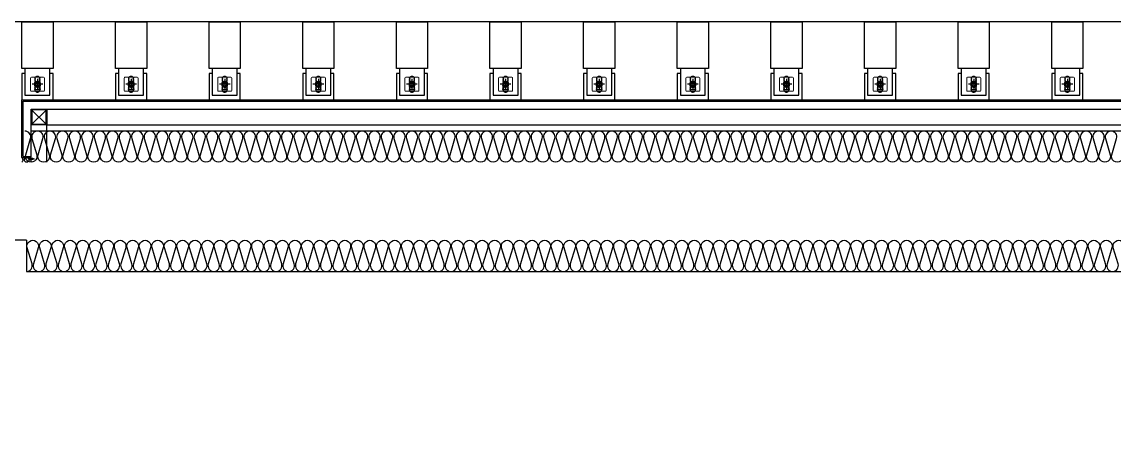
# Model space of a CAD drawing. Header units: millimetres. Extents: x 49154 to 181784, y 28275 to 149577.
# Drawn here: x 128554 to 132054, y 148105 to 149455 of the extents above; entities that cross this region are included whole.
import ezdxf

# ---------------------------------------------------------------- set-up
doc = ezdxf.new("R2010")
doc.units = ezdxf.units.MM
doc.header["$LTSCALE"] = 300
for name, pattern in [('CENTER2', [1.125, 0.75, -0.125, 0.125, -0.125]), ('CENTERX2', [4, 2.5, -0.5, 0.5, -0.5]), ('HID', [2.8, 1.8, -1])]:
    doc.linetypes.add(name, pattern=pattern)
doc.layers.add('4', color=4, linetype='Continuous', lineweight=13)
for name, color, linetype in [('6FIN', 6, 'Continuous'), ('A-ELE-8', 8, 'Continuous'), ('A-FIN', 6, 'Continuous'), ('A-FIN(EX)', 6, 'Continuous'), ('A-HAT-MATL', 8, 'Continuous'), ('A-하지철물', 55, 'Continuous'), ('ISL', 251, 'Continuous'), ('loco_SCR', 1, 'Continuous'), ('SCREW', 6, 'Continuous'), ('SHEET', 6, 'Continuous'), ('보(girder)', 7, 'HID'), ('복합판넬', 6, 'Continuous'), ('코킹', 191, 'Continuous')]:
    doc.layers.add(name, color=color, linetype=linetype)

# ---------------------------------------------------------------- blocks, each defined once
blk = doc.blocks.new('N-washer')
at = {"layer": '4', "color": 253}
for p, q in [((-22.5, 19.5), (-22.5, -19.5)), ((19.5, 22.5), (-19.5, 22.5)), ((22.5, -19.5), (22.5, 19.5)), ((-19.5, -22.5), (19.5, -22.5))]:
    blk.add_line(p, q, dxfattribs=at)
at = {"layer": '4', "color": 253, "linetype": 'HID', "lineweight": 25, "ltscale": 0.5}
for p, q in [((-6.9, 17.6), (-8.3, 16.7)), ((-8.3, 16.7), (-8.3, 15.8)), ((-8.3, 15.8), (-6.9, 15)), ((-6.9, 13.6), (-8.3, 12.7)), ((-8.3, 12.7), (-8.3, 11.8)), ((-8.3, 11.8), (-6.9, 11)), ((-6.9, 9.6), (-8.3, 8.7)), ((-8.3, 8.7), (-8.3, 7.8)), ((-8.3, 7.8), (-6.9, 7)), ((-6.9, 5.6), (-8.3, 4.7)), ((-8.3, 4.7), (-8.3, 3.8)), ((-8.3, 3.8), (-7, 3)), ((-7, 3), (-6, 3)), ((-6.9, 15), (-6.9, 13.6)), ((-6.9, 11), (-6.9, 9.6)), ((-6.9, 7), (-6.9, 5.6)), ((-6.5, 0.5), (-6.5, -0.5)), ((6, 3), (7, 3)), ((6.5, -0.5), (6.5, 0.5)), ((8.3, 16.7), (6.9, 17.6)), ((6.9, 15), (8.3, 15.8)), ((6.9, 13.6), (6.9, 15)), ((8.3, 12.7), (6.9, 13.6)), ((6.9, 11), (8.3, 11.8)), ((6.9, 9.6), (6.9, 11)), ((8.3, 8.7), (6.9, 9.6)), ((6.9, 7), (8.3, 7.8)), ((6.9, 5.6), (6.9, 7)), ((8.3, 4.7), (6.9, 5.6)), ((7, 3), (8.3, 3.8)), ((8.3, 15.8), (8.3, 16.7)), ((8.3, 11.8), (8.3, 12.7)), ((8.3, 7.8), (8.3, 8.7)), ((8.3, 3.8), (8.3, 4.7))]:
    blk.add_line(p, q, dxfattribs=at)
at = {"layer": '4', "color": 253, "linetype": 'HID', "lineweight": 25}
blk.add_line((6.9, 17.6), (-6.9, 17.6), dxfattribs=at)
at = {"layer": '4', "color": 253}
for centre, start, end in [((-19.5, 19.5), 90, 180), ((19.5, 19.5), 0, 90), ((-19.5, -19.5), 180, 270), ((19.5, -19.5), 270, 0)]:
    blk.add_arc(centre, 3, start, end, dxfattribs=at)
at = {"layer": '4', "color": 253, "linetype": 'HID', "lineweight": 25, "ltscale": 0.5}
for centre, start, end in [((0, 0.5), 157.3801, 180), ((0, 0.5), 22.6199, 157.3801), ((0, 0.5), 0, 22.6199), ((0, -0.5), 180, 0)]:
    blk.add_arc(centre, 6.5, start, end, dxfattribs=at)
blk.add_point((0, 0), dxfattribs=at)
blk = doc.blocks.new('A$C908c0e9f')
at = {"layer": 'A-ELE-8', "color": 251, "linetype": 'CENTER2'}
for p, q in [((67.2, 80), (32.8, 80)), ((50, 97.2), (50, 62.8))]:
    blk.add_line(p, q, dxfattribs=at)
at = {"layer": 'A-ELE-8', "color": 251, "elevation": 0}
for points in [[(10, 115), (0, 115), (0, 30)], [(100, 30), (100, 115), (90, 115)]]:
    blk.add_lwpolyline(points, dxfattribs=at)
for points in [[(10, 130), (10, 45), (90, 45), (90, 130)], [(50, 90.4), (41, 85.2), (41, 74.8), (50, 69.6), (59, 74.8), (59, 85.2)]]:
    blk.add_lwpolyline(points, close=True, dxfattribs=at)
at = {"layer": 'A-ELE-8', "color": 251, "linetype": 'HID', "lineweight": 25, "ltscale": 0.5, "elevation": 0}
blk.add_lwpolyline([(57, 58.6), (58.4, 59.4), (58.4, 60.5), (57, 61.4), (57, 62.6), (58.4, 63.4), (58.4, 64.5), (57, 65.4), (57, 66.6), (58.4, 67.4), (58.4, 68.5), (57, 69.4), (57, 70.6), (58.4, 71.4), (58.4, 72.5), (57, 73.4), (57, 74.6), (58.4, 75.4), (58.4, 76.5), (57, 77.4), (57, 78.6), (58.4, 79.4), (58.4, 80.5), (57, 81.4), (57, 82.6), (58.4, 83.4), (58.4, 84.5), (57, 85.4), (57, 86.6), (58.4, 87.4), (58.4, 88.5), (57, 89.4), (57, 90.6), (58.4, 91.4), (58.4, 92.5), (57, 93.4), (57, 94.6), (58.4, 95.4), (58.4, 96.5), (57, 97.4), (57, 98.6), (58.4, 99.4), (58.4, 100.5), (57, 101.4, 0.50708), (42.9, 101.4), (41.5, 100.5), (41.5, 99.4), (42.9, 98.6), (42.9, 97.4), (41.5, 96.5), (41.5, 95.4), (42.9, 94.6), (42.9, 93.4), (41.5, 92.5), (41.5, 91.4), (42.9, 90.6), (42.9, 89.4), (41.5, 88.5), (41.5, 87.4), (42.9, 86.6), (42.9, 85.4), (41.5, 84.5), (41.5, 83.4), (42.9, 82.6), (42.9, 81.4), (41.5, 80.5), (41.5, 79.4), (42.9, 78.6), (42.9, 77.4), (41.5, 76.5), (41.5, 75.4), (42.9, 74.6), (42.9, 73.4), (41.5, 72.5), (41.5, 71.4), (42.9, 70.6), (42.9, 69.4), (41.5, 68.5), (41.5, 67.4), (42.9, 66.6), (42.9, 65.4), (41.5, 64.5), (41.5, 63.4), (42.9, 62.6), (42.9, 61.4), (41.5, 60.5), (41.5, 59.4), (42.9, 58.6, 0.50708)], format="xyb", close=True, dxfattribs=at)
at = {"layer": 'A-ELE-8', "color": 251}
blk.add_circle((50, 80), 9, dxfattribs=at)
at = {"layer": 'A-ELE-8', "color": 251, "linetype": 'HID'}
blk.add_circle((50, 80), 6, dxfattribs=at)
at = {"layer": 'A-FIN(EX)', "elevation": 0}
blk.add_lwpolyline([(0, 280), (100, 280), (100, 130), (0, 130)], close=True, dxfattribs=at)
at = {"layer": 'A-ELE-8', "color": 251, "xscale": -1, "rotation": 180}
blk.add_blockref('N-washer', (50, 80), dxfattribs=at)
blk = doc.blocks.new('*U124')
at = {"layer": '6FIN'}
blk.add_lwpolyline([(25.3, 50), (-24.7, 50), (-24.7, 0), (25.3, 0)], close=True, dxfattribs=at)
at = {"layer": 'SHEET', "color": 8}
for p, q in [((-22.2, 2.5), (22.8, 47.5)), ((22.8, 2.5), (-22.2, 47.5))]:
    blk.add_line(p, q, dxfattribs=at)
blk.add_lwpolyline([(22.3, 2.3), (-21.7, 2.3, -0.414214), (-22.4, 3), (-22.4, 47, -0.414214), (-21.7, 47.7), (22.3, 47.7, -0.414214), (23, 47), (23, 3, -0.414214)], format="xyb", close=True, dxfattribs=at)
blk = doc.blocks.new('screw-2')
at = {"layer": 'loco_SCR', "linetype": 'CENTERX2'}
blk.add_line((-8.6, 0), (20.1, 0), dxfattribs=at)
at = {"layer": 'loco_SCR'}
for p, q in [((-2.4, 1.6), (-1.7, 3)), ((-0.7, 0.3), (-2.2, 0.8)), ((0, 4), (0, -4)), ((0, 2), (12.5, 2)), ((4.2, 2.5), (2.4, -2.5)), ((5.9, 2.5), (4.1, -2.5)), ((7.6, 2.5), (5.8, -2.5)), ((9.3, 2.5), (7.5, -2.5)), ((11, 2.5), (10.3, 0.5)), ((16, 0), (11.1, 0.8)), ((16, 0), (12.4, -2)), ((16, 0), (12.5, 2)), ((-2.4, -1.6), (-1.7, -3)), ((-0.7, -0.3), (-2.2, -0.8)), ((0, -2), (12.4, -2)), ((9.8, -1), (9.2, -2.5))]:
    blk.add_line(p, q, dxfattribs=at)
for centre, radius, start, end in [((0, 0), 4, 90, 270), ((-2, 1.3), 0.5, 135, 249.9068), ((-2.1, 3.1), 0.393, 352.9095, 75.2899), ((-0.7, 0), 0.262, 273.8076, 86.5479), ((11.1, -0.6), 1.4, 70.8182, 270.5294), ((-2, -1.3), 0.5, 109.9826, 225), ((-2.1, -3), 0.393, 261.9149, 3.4868)]:
    blk.add_arc(centre, radius, start, end, dxfattribs=at)
blk = doc.blocks.new('A$Caf999d5d')
at = {"layer": 'A-FIN'}
for p, q in [((-1, 15), (25, 14.9)), ((3, 19), (29, 18.9)), ((25, 7.4), (25, 14.9)), ((28, 7.4), (25, 7.4)), ((29, 7.4), (25, 7.4)), ((29, 7.4), (29, 18.9))]:
    blk.add_line(p, q, dxfattribs=at)
at = {"layer": '코킹', "color": 1}
blk.add_circle((14.5, 7.5), 7.5, dxfattribs=at)
at = {"layer": '코킹', "color": 1, "extrusion": (0, 0, -1)}
blk.add_ellipse((-1, 7.5), major_axis=(0, 7.5), ratio=0.368706, start_param=0, end_param=3.141604, dxfattribs=at)
at = {"layer": 'SCREW', "xscale": 0.700000000000001, "yscale": 0.700000000000001, "zscale": 0.700000000000001, "rotation": 359.9997454971837}
blk.add_blockref('screw-2', (25, 11.2), dxfattribs=at)
blk = doc.blocks.new('*U126')
at = {"layer": 'A-하지철물'}
for points in [[(-2338.2, -220), (-2338.2, -50), (4601.8, -50), (4601.8, -220)], [(-2288.2, -220), (-2288.2, -100), (4551.8, -100), (4551.8, -220)]]:
    blk.add_lwpolyline(points, dxfattribs=at)
at = {"layer": '복합판넬'}
for points in [[(-2368.2, -205), (-2368.2, -20), (4631.8, -20), (4631.8, -205)], [(-2364.2, -201), (-2364.2, -24), (4627.8, -24), (4627.8, -201)]]:
    blk.add_lwpolyline(points, dxfattribs=at)
at = {"layer": 'A-FIN'}
blk.add_blockref('A$Caf999d5d', (-2367.2, -220), dxfattribs=at)
at = {"layer": '보(girder)', "xscale": -1, "rotation": 180}
blk.add_blockref('*U124', (-2313.5, -50), dxfattribs=at)

msp = doc.modelspace()

# ---------------------------------------------------------------- linework, layer by layer
at = {"layer": 'A-HAT-MATL'}
msp.add_line((165553.6, 149455), (104053.6, 149455), dxfattribs=at)
at = {"layer": 'ISL'}
for q in [(124738.6, 148755), (128568.6, 148655)]:
    msp.add_line((128568.6, 148755), q, dxfattribs=at)
at = {"layer": 'ISL', "elevation": 0}
for points in [[(132081.2, 149029.3, -1.372593), (132045.9, 149029.3), (132061.2, 149080.8, 0.509267), (132043.6, 149105, 0.509267), (132025.9, 149080.8), (132041.2, 149029.3, -1.372593), (132005.9, 149029.3), (132021.2, 149080.8, 0.509267), (132003.6, 149105, 0.509267), (131985.9, 149080.8), (132001.2, 149029.3, -1.372593), (131965.9, 149029.3), (131981.2, 149080.8, 0.509267), (131963.6, 149105, 0.509267), (131945.9, 149080.8), (131961.2, 149029.3, -1.372593), (131925.9, 149029.3), (131941.2, 149080.8, 0.509267), (131923.6, 149105, 0.509267), (131905.9, 149080.8), (131921.2, 149029.3, -1.372593), (131885.9, 149029.3), (131901.2, 149080.8, 0.509267), (131883.6, 149105, 0.509267), (131865.9, 149080.8), (131881.2, 149029.3, -1.372593), (131845.9, 149029.3), (131861.2, 149080.8, 0.509267), (131843.6, 149105, 0.509267), (131825.9, 149080.8), (131841.2, 149029.3, -1.372593), (131805.9, 149029.3), (131821.2, 149080.8, 0.509267), (131803.6, 149105, 0.509267), (131785.9, 149080.8), (131801.2, 149029.3, -1.372593), (131765.9, 149029.3), (131781.2, 149080.8, 0.509267), (131763.6, 149105, 0.509267), (131745.9, 149080.8), (131761.2, 149029.3, -1.372593), (131725.9, 149029.3), (131741.2, 149080.8, 0.509267), (131723.6, 149105, 0.509267), (131705.9, 149080.8), (131721.2, 149029.3, -1.372593), (131685.9, 149029.3), (131701.2, 149080.8, 0.509267), (131683.6, 149105, 0.509267), (131665.9, 149080.8), (131681.2, 149029.3, -1.372593), (131645.9, 149029.3), (131661.2, 149080.8, 0.509267), (131643.6, 149105, 0.509267), (131625.9, 149080.8), (131641.2, 149029.3, -1.372593), (131605.9, 149029.3), (131621.2, 149080.8, 0.509267), (131603.6, 149105, 0.509267), (131585.9, 149080.8), (131601.2, 149029.3, -1.372593), (131565.9, 149029.3), (131581.2, 149080.8, 0.509267), (131563.6, 149105, 0.509267), (131545.9, 149080.8), (131561.2, 149029.3, -1.372593), (131525.9, 149029.3), (131541.2, 149080.8, 0.509267), (131523.6, 149105, 0.509267), (131505.9, 149080.8), (131521.2, 149029.3, -1.372593), (131485.9, 149029.3), (131501.2, 149080.8, 0.509267), (131483.6, 149105, 0.509267), (131465.9, 149080.8), (131481.2, 149029.3, -1.372593), (131445.9, 149029.3), (131461.2, 149080.8, 0.509267), (131443.6, 149105, 0.509267), (131425.9, 149080.8), (131441.2, 149029.3, -1.372593), (131405.9, 149029.3), (131421.2, 149080.8, 0.509267), (131403.6, 149105, 0.509267), (131385.9, 149080.8), (131401.2, 149029.3, -1.372593), (131365.9, 149029.3), (131381.2, 149080.8, 0.509267), (131363.6, 149105, 0.509267), (131345.9, 149080.8), (131361.2, 149029.3, -1.372593), (131325.9, 149029.3), (131341.2, 149080.8, 0.509267), (131323.6, 149105, 0.509267), (131305.9, 149080.8), (131321.2, 149029.3, -1.372593), (131285.9, 149029.3), (131301.2, 149080.8, 0.509267), (131283.6, 149105, 0.509267), (131265.9, 149080.8), (131281.2, 149029.3, -1.372593), (131245.9, 149029.3), (131261.2, 149080.8, 0.509267), (131243.6, 149105, 0.509267), (131225.9, 149080.8), (131241.2, 149029.3, -1.372593), (131205.9, 149029.3), (131221.2, 149080.8, 0.509267), (131203.6, 149105, 0.509267), (131185.9, 149080.8), (131201.2, 149029.3, -1.372593), (131165.9, 149029.3), (131181.2, 149080.8, 0.509267), (131163.6, 149105, 0.509267), (131145.9, 149080.8), (131161.2, 149029.3, -1.372593), (131125.9, 149029.3), (131141.2, 149080.8, 0.509267), (131123.6, 149105, 0.509267), (131105.9, 149080.8), (131121.2, 149029.3, -1.372593), (131085.9, 149029.3), (131101.2, 149080.8, 0.509267), (131083.6, 149105, 0.509267), (131065.9, 149080.8), (131081.2, 149029.3, -1.372593), (131045.9, 149029.3), (131061.2, 149080.8, 0.509267), (131043.6, 149105, 0.509267), (131025.9, 149080.8), (131041.2, 149029.3, -1.372593), (131005.9, 149029.3), (131021.2, 149080.8, 0.509267), (131003.6, 149105, 0.509267), (130985.9, 149080.8), (131001.2, 149029.3, -1.372593), (130965.9, 149029.3), (130981.2, 149080.8, 0.509267), (130963.6, 149105, 0.509267), (130945.9, 149080.8), (130961.2, 149029.3, -1.372593), (130925.9, 149029.3), (130941.2, 149080.8, 0.509267), (130923.6, 149105, 0.509267), (130905.9, 149080.8), (130921.2, 149029.3, -1.372593), (130885.9, 149029.3), (130901.2, 149080.8, 0.509267), (130883.6, 149105, 0.509267), (130865.9, 149080.8), (130881.2, 149029.3, -1.372593), (130845.9, 149029.3), (130861.2, 149080.8, 0.509267), (130843.6, 149105, 0.509267), (130825.9, 149080.8), (130841.2, 149029.3, -1.372593), (130805.9, 149029.3), (130821.2, 149080.8, 0.509267), (130803.6, 149105, 0.509267), (130785.9, 149080.8), (130801.2, 149029.3, -1.372593), (130765.9, 149029.3), (130781.2, 149080.8, 0.509267), (130763.6, 149105, 0.509267), (130745.9, 149080.8), (130761.2, 149029.3, -1.372593), (130725.9, 149029.3), (130741.2, 149080.8, 0.509267), (130723.6, 149105, 0.509267), (130705.9, 149080.8), (130721.2, 149029.3, -1.372593), (130685.9, 149029.3), (130701.2, 149080.8, 0.509267), (130683.6, 149105, 0.509267), (130665.9, 149080.8), (130681.2, 149029.3, -1.372593), (130645.9, 149029.3), (130661.2, 149080.8, 0.509267), (130643.6, 149105, 0.509267), (130625.9, 149080.8), (130641.2, 149029.3, -1.372593), (130605.9, 149029.3), (130621.2, 149080.8, 0.509267), (130603.6, 149105, 0.509267), (130585.9, 149080.8), (130601.2, 149029.3, -1.372593), (130565.9, 149029.3), (130581.2, 149080.8, 0.509267), (130563.6, 149105, 0.509267), (130545.9, 149080.8), (130561.2, 149029.3, -1.372593), (130525.9, 149029.3), (130541.2, 149080.8, 0.509267), (130523.6, 149105, 0.509267), (130505.9, 149080.8), (130521.2, 149029.3, -1.372593), (130485.9, 149029.3), (130501.2, 149080.8, 0.509267), (130483.6, 149105, 0.509267), (130465.9, 149080.8), (130481.2, 149029.3, -1.372593), (130445.9, 149029.3), (130461.2, 149080.8, 0.509267), (130443.6, 149105, 0.509267), (130425.9, 149080.8), (130441.2, 149029.3, -1.372593), (130405.9, 149029.3), (130421.2, 149080.8, 0.509267), (130403.6, 149105, 0.509267), (130385.9, 149080.8), (130401.2, 149029.3, -1.372593), (130365.9, 149029.3), (130381.2, 149080.8, 0.509267), (130363.6, 149105, 0.509267), (130345.9, 149080.8), (130361.2, 149029.3, -1.372593), (130325.9, 149029.3), (130341.2, 149080.8, 0.509267), (130323.6, 149105, 0.509267), (130305.9, 149080.8), (130321.2, 149029.3, -1.372593), (130285.9, 149029.3), (130301.2, 149080.8, 0.509267), (130283.6, 149105, 0.509267), (130265.9, 149080.8), (130281.2, 149029.3, -1.372593), (130245.9, 149029.3), (130261.2, 149080.8, 0.509267), (130243.6, 149105, 0.509267), (130225.9, 149080.8), (130241.2, 149029.3, -1.372593), (130205.9, 149029.3), (130221.2, 149080.8, 0.509267), (130203.6, 149105, 0.509267), (130185.9, 149080.8), (130201.2, 149029.3, -1.372593), (130165.9, 149029.3), (130181.2, 149080.8, 0.509267), (130163.6, 149105, 0.509267), (130145.9, 149080.8), (130161.2, 149029.3, -1.372593), (130125.9, 149029.3), (130141.2, 149080.8, 0.509267), (130123.6, 149105, 0.509267), (130105.9, 149080.8), (130121.2, 149029.3, -1.372593), (130085.9, 149029.3), (130101.2, 149080.8, 0.509267), (130083.6, 149105, 0.509267), (130065.9, 149080.8), (130081.2, 149029.3, -1.372593), (130045.9, 149029.3), (130061.2, 149080.8, 0.509267), (130043.6, 149105, 0.509267), (130025.9, 149080.8), (130041.2, 149029.3, -1.372593), (130005.9, 149029.3), (130021.2, 149080.8, 0.509267), (130003.6, 149105, 0.509267), (129985.9, 149080.8), (130001.2, 149029.3, -1.372593), (129965.9, 149029.3), (129981.2, 149080.8, 0.509267), (129963.6, 149105, 0.509267), (129945.9, 149080.8), (129961.2, 149029.3, -1.372593), (129925.9, 149029.3), (129941.2, 149080.8, 0.509267), (129923.6, 149105, 0.509267), (129905.9, 149080.8), (129921.2, 149029.3, -1.372593), (129885.9, 149029.3), (129901.2, 149080.8, 0.509267), (129883.6, 149105, 0.509267), (129865.9, 149080.8), (129881.2, 149029.3, -1.372593), (129845.9, 149029.3), (129861.2, 149080.8, 0.509267), (129843.6, 149105, 0.509267), (129825.9, 149080.8), (129841.2, 149029.3, -1.372593), (129805.9, 149029.3), (129821.2, 149080.8, 0.509267), (129803.6, 149105, 0.509267), (129785.9, 149080.8), (129801.2, 149029.3, -1.372593), (129765.9, 149029.3), (129781.2, 149080.8, 0.509267), (129763.6, 149105, 0.509267), (129745.9, 149080.8), (129761.2, 149029.3, -1.372593), (129725.9, 149029.3), (129741.2, 149080.8, 0.509267), (129723.6, 149105, 0.509267), (129705.9, 149080.8), (129721.2, 149029.3, -1.372593), (129685.9, 149029.3), (129701.2, 149080.8, 0.509267), (129683.6, 149105, 0.509267), (129665.9, 149080.8), (129681.2, 149029.3, -1.372593), (129645.9, 149029.3), (129661.2, 149080.8, 0.509267), (129643.6, 149105, 0.509267), (129625.9, 149080.8), (129641.2, 149029.3, -1.372593), (129605.9, 149029.3), (129621.2, 149080.8, 0.509267), (129603.6, 149105, 0.509267), (129585.9, 149080.8), (129601.2, 149029.3, -1.372593), (129565.9, 149029.3), (129581.2, 149080.8, 0.509267), (129563.6, 149105, 0.509267), (129545.9, 149080.8), (129561.2, 149029.3, -1.372593), (129525.9, 149029.3), (129541.2, 149080.8, 0.509267), (129523.6, 149105, 0.509267), (129505.9, 149080.8), (129521.2, 149029.3, -1.372593), (129485.9, 149029.3), (129501.2, 149080.8, 0.509267), (129483.6, 149105, 0.509267), (129465.9, 149080.8), (129481.2, 149029.3, -1.372593), (129445.9, 149029.3), (129461.2, 149080.8, 0.509267), (129443.6, 149105, 0.509267), (129425.9, 149080.8), (129441.2, 149029.3, -1.372593), (129405.9, 149029.3), (129421.2, 149080.8, 0.509267), (129403.6, 149105, 0.509267), (129385.9, 149080.8), (129401.2, 149029.3, -1.372593), (129365.9, 149029.3), (129381.2, 149080.8, 0.509267), (129363.6, 149105, 0.509267), (129345.9, 149080.8), (129361.2, 149029.3, -1.372593), (129325.9, 149029.3), (129341.2, 149080.8, 0.509267), (129323.6, 149105, 0.509267), (129305.9, 149080.8), (129321.2, 149029.3, -1.372593), (129285.9, 149029.3), (129301.2, 149080.8, 0.509267), (129283.6, 149105, 0.509267), (129265.9, 149080.8), (129281.2, 149029.3, -1.372593), (129245.9, 149029.3), (129261.2, 149080.8, 0.509267), (129243.6, 149105, 0.509267), (129225.9, 149080.8), (129241.2, 149029.3, -1.372593), (129205.9, 149029.3), (129221.2, 149080.8, 0.509267), (129203.6, 149105, 0.509267), (129185.9, 149080.8), (129201.2, 149029.3, -1.372593), (129165.9, 149029.3), (129181.2, 149080.8, 0.509267), (129163.6, 149105, 0.509267), (129145.9, 149080.8), (129161.2, 149029.3, -1.372593), (129125.9, 149029.3), (129141.2, 149080.8, 0.509267), (129123.6, 149105, 0.509267), (129105.9, 149080.8), (129121.2, 149029.3, -1.372593), (129085.9, 149029.3), (129101.2, 149080.8, 0.509267), (129083.6, 149105, 0.509267), (129065.9, 149080.8), (129081.2, 149029.3, -1.372593), (129045.9, 149029.3), (129061.2, 149080.8, 0.509267), (129043.6, 149105, 0.509267), (129025.9, 149080.8), (129041.2, 149029.3, -1.372593), (129005.9, 149029.3), (129021.2, 149080.8, 0.509267), (129003.6, 149105, 0.509267), (128985.9, 149080.8), (129001.2, 149029.3, -1.372593), (128965.9, 149029.3), (128981.2, 149080.8, 0.509267), (128963.6, 149105, 0.509267), (128945.9, 149080.8), (128961.2, 149029.3, -1.372593), (128925.9, 149029.3), (128941.2, 149080.8, 0.509267), (128923.6, 149105, 0.509267), (128905.9, 149080.8), (128921.2, 149029.3, -1.372593), (128885.9, 149029.3), (128901.2, 149080.8, 0.509267), (128883.6, 149105, 0.509267), (128865.9, 149080.8), (128881.2, 149029.3, -1.372593), (128845.9, 149029.3), (128861.2, 149080.8, 0.509267), (128843.6, 149105, 0.509267), (128825.9, 149080.8), (128841.2, 149029.3, -1.372593), (128805.9, 149029.3), (128821.2, 149080.8, 0.509267), (128803.6, 149105, 0.509267), (128785.9, 149080.8), (128801.2, 149029.3, -1.372593), (128765.9, 149029.3), (128781.2, 149080.8, 0.509267), (128763.6, 149105, 0.509267), (128745.9, 149080.8), (128761.2, 149029.3, -1.372593), (128725.9, 149029.3), (128741.2, 149080.8, 0.509267), (128723.6, 149105, 0.509267), (128705.9, 149080.8), (128721.2, 149029.3, -1.372593), (128685.9, 149029.3), (128701.2, 149080.8, 0.509267), (128683.6, 149105, 0.509267), (128665.9, 149080.8), (128681.2, 149029.3, -1.372593), (128645.9, 149029.3), (128661.2, 149080.8, 0.509267), (128643.6, 149105, 0.509267), (128625.9, 149080.8), (128641.2, 149029.3, -1.372593), (128605.9, 149029.3), (128621.2, 149080.8, 0.509267), (128603.6, 149105, 0.509267), (128585.9, 149080.8), (128601.2, 149029.3, -1.372593), (128565.9, 149029.3), (128581.2, 149080.8, 0.509267), (128563.6, 149105)], [(128568.6, 148655, 0.509267), (128586.3, 148679.3), (128570.9, 148730.8, -1.372593), (128606.3, 148730.8), (128590.9, 148679.3, 0.509267), (128608.6, 148655, 0.509267), (128626.3, 148679.3), (128610.9, 148730.8, -1.372593), (128646.3, 148730.8), (128630.9, 148679.3, 0.509267), (128648.6, 148655, 0.509267), (128666.3, 148679.3), (128650.9, 148730.8, -1.372593), (128686.3, 148730.8), (128670.9, 148679.3, 0.509267), (128688.6, 148655, 0.509267), (128706.3, 148679.3), (128690.9, 148730.8, -1.372593), (128726.3, 148730.8), (128710.9, 148679.3, 0.509267), (128728.6, 148655, 0.509267), (128746.3, 148679.3), (128730.9, 148730.8, -1.372593), (128766.3, 148730.8), (128750.9, 148679.3, 0.509267), (128768.6, 148655, 0.509267), (128786.3, 148679.3), (128770.9, 148730.8, -1.372593), (128806.3, 148730.8), (128790.9, 148679.3, 0.509267), (128808.6, 148655, 0.509267), (128826.3, 148679.3), (128810.9, 148730.8, -1.372593), (128846.3, 148730.8), (128830.9, 148679.3, 0.509267), (128848.6, 148655, 0.509267), (128866.3, 148679.3), (128850.9, 148730.8, -1.372593), (128886.3, 148730.8), (128870.9, 148679.3, 0.509267), (128888.6, 148655, 0.509267), (128906.3, 148679.3), (128890.9, 148730.8, -1.372593), (128926.3, 148730.8), (128910.9, 148679.3, 0.509267), (128928.6, 148655, 0.509267), (128946.3, 148679.3), (128930.9, 148730.8, -1.372593), (128966.3, 148730.8), (128950.9, 148679.3, 0.509267), (128968.6, 148655, 0.509267), (128986.3, 148679.3), (128970.9, 148730.8, -1.372593), (129006.3, 148730.8), (128990.9, 148679.3, 0.509267), (129008.6, 148655, 0.509267), (129026.3, 148679.3), (129010.9, 148730.8, -1.372593), (129046.3, 148730.8), (129030.9, 148679.3, 0.509267), (129048.6, 148655, 0.509267), (129066.3, 148679.3), (129050.9, 148730.8, -1.372593), (129086.3, 148730.8), (129070.9, 148679.3, 0.509267), (129088.6, 148655, 0.509267), (129106.3, 148679.3), (129090.9, 148730.8, -1.372593), (129126.3, 148730.8), (129110.9, 148679.3, 0.509267), (129128.6, 148655, 0.509267), (129146.3, 148679.3), (129130.9, 148730.8, -1.372593), (129166.3, 148730.8), (129150.9, 148679.3, 0.509267), (129168.6, 148655, 0.509267), (129186.3, 148679.3), (129170.9, 148730.8, -1.372593), (129206.3, 148730.8), (129190.9, 148679.3, 0.509267), (129208.6, 148655, 0.509267), (129226.3, 148679.3), (129210.9, 148730.8, -1.372593), (129246.3, 148730.8), (129230.9, 148679.3, 0.509267), (129248.6, 148655, 0.509267), (129266.3, 148679.3), (129250.9, 148730.8, -1.372593), (129286.3, 148730.8), (129270.9, 148679.3, 0.509267), (129288.6, 148655, 0.509267), (129306.3, 148679.3), (129290.9, 148730.8, -1.372593), (129326.3, 148730.8), (129310.9, 148679.3, 0.509267), (129328.6, 148655, 0.509267), (129346.3, 148679.3), (129330.9, 148730.8, -1.372593), (129366.3, 148730.8), (129350.9, 148679.3, 0.509267), (129368.6, 148655, 0.509267), (129386.3, 148679.3), (129370.9, 148730.8, -1.372593), (129406.3, 148730.8), (129390.9, 148679.3, 0.509267), (129408.6, 148655, 0.509267), (129426.3, 148679.3), (129410.9, 148730.8, -1.372593), (129446.3, 148730.8), (129430.9, 148679.3, 0.509267), (129448.6, 148655, 0.509267), (129466.3, 148679.3), (129450.9, 148730.8, -1.372593), (129486.3, 148730.8), (129470.9, 148679.3, 0.509267), (129488.6, 148655, 0.509267), (129506.3, 148679.3), (129490.9, 148730.8, -1.372593), (129526.3, 148730.8), (129510.9, 148679.3, 0.509267), (129528.6, 148655, 0.509267), (129546.3, 148679.3), (129530.9, 148730.8, -1.372593), (129566.3, 148730.8), (129550.9, 148679.3, 0.509267), (129568.6, 148655, 0.509267), (129586.3, 148679.3), (129570.9, 148730.8, -1.372593), (129606.3, 148730.8), (129590.9, 148679.3, 0.509267), (129608.6, 148655, 0.509267), (129626.3, 148679.3), (129610.9, 148730.8, -1.372593), (129646.3, 148730.8), (129630.9, 148679.3, 0.509267), (129648.6, 148655, 0.509267), (129666.3, 148679.3), (129650.9, 148730.8, -1.372593), (129686.3, 148730.8), (129670.9, 148679.3, 0.509267), (129688.6, 148655, 0.509267), (129706.3, 148679.3), (129690.9, 148730.8, -1.372593), (129726.3, 148730.8), (129710.9, 148679.3, 0.509267), (129728.6, 148655, 0.509267), (129746.3, 148679.3), (129730.9, 148730.8, -1.372593), (129766.3, 148730.8), (129750.9, 148679.3, 0.509267), (129768.6, 148655, 0.509267), (129786.3, 148679.3), (129770.9, 148730.8, -1.372593), (129806.3, 148730.8), (129790.9, 148679.3, 0.509267), (129808.6, 148655, 0.509267), (129826.3, 148679.3), (129810.9, 148730.8, -1.372593), (129846.3, 148730.8), (129830.9, 148679.3, 0.509267), (129848.6, 148655, 0.509267), (129866.3, 148679.3), (129850.9, 148730.8, -1.372593), (129886.3, 148730.8), (129870.9, 148679.3, 0.509267), (129888.6, 148655, 0.509267), (129906.3, 148679.3), (129890.9, 148730.8, -1.372593), (129926.3, 148730.8), (129910.9, 148679.3, 0.509267), (129928.6, 148655, 0.509267), (129946.3, 148679.3), (129930.9, 148730.8, -1.372593), (129966.3, 148730.8), (129950.9, 148679.3, 0.509267), (129968.6, 148655, 0.509267), (129986.3, 148679.3), (129970.9, 148730.8, -1.372593), (130006.3, 148730.8), (129990.9, 148679.3, 0.509267), (130008.6, 148655, 0.509267), (130026.3, 148679.3), (130010.9, 148730.8, -1.372593), (130046.3, 148730.8), (130030.9, 148679.3, 0.509267), (130048.6, 148655, 0.509267), (130066.3, 148679.3), (130050.9, 148730.8, -1.372593), (130086.3, 148730.8), (130070.9, 148679.3, 0.509267), (130088.6, 148655, 0.509267), (130106.3, 148679.3), (130090.9, 148730.8, -1.372593), (130126.3, 148730.8), (130110.9, 148679.3, 0.509267), (130128.6, 148655, 0.509267), (130146.3, 148679.3), (130130.9, 148730.8, -1.372593), (130166.3, 148730.8), (130150.9, 148679.3, 0.509267), (130168.6, 148655, 0.509267), (130186.3, 148679.3), (130170.9, 148730.8, -1.372593), (130206.3, 148730.8), (130190.9, 148679.3, 0.509267), (130208.6, 148655, 0.509267), (130226.3, 148679.3), (130210.9, 148730.8, -1.372593), (130246.3, 148730.8), (130230.9, 148679.3, 0.509267), (130248.6, 148655, 0.509267), (130266.3, 148679.3), (130250.9, 148730.8, -1.372593), (130286.3, 148730.8), (130270.9, 148679.3, 0.509267), (130288.6, 148655, 0.509267), (130306.3, 148679.3), (130290.9, 148730.8, -1.372593), (130326.3, 148730.8), (130310.9, 148679.3, 0.509267), (130328.6, 148655, 0.509267), (130346.3, 148679.3), (130330.9, 148730.8, -1.372593), (130366.3, 148730.8), (130350.9, 148679.3, 0.509267), (130368.6, 148655, 0.509267), (130386.3, 148679.3), (130370.9, 148730.8, -1.372593), (130406.3, 148730.8), (130390.9, 148679.3, 0.509267), (130408.6, 148655, 0.509267), (130426.3, 148679.3), (130410.9, 148730.8, -1.372593), (130446.3, 148730.8), (130430.9, 148679.3, 0.509267), (130448.6, 148655, 0.509267), (130466.3, 148679.3), (130450.9, 148730.8, -1.372593), (130486.3, 148730.8), (130470.9, 148679.3, 0.509267), (130488.6, 148655, 0.509267), (130506.3, 148679.3), (130490.9, 148730.8, -1.372593), (130526.3, 148730.8), (130510.9, 148679.3, 0.509267), (130528.6, 148655, 0.509267), (130546.3, 148679.3), (130530.9, 148730.8, -1.372593), (130566.3, 148730.8), (130550.9, 148679.3, 0.509267), (130568.6, 148655, 0.509267), (130586.3, 148679.3), (130570.9, 148730.8, -1.372593), (130606.3, 148730.8), (130590.9, 148679.3, 0.509267), (130608.6, 148655, 0.509267), (130626.3, 148679.3), (130610.9, 148730.8, -1.372593), (130646.3, 148730.8), (130630.9, 148679.3, 0.509267), (130648.6, 148655, 0.509267), (130666.3, 148679.3), (130650.9, 148730.8, -1.372593), (130686.3, 148730.8), (130670.9, 148679.3, 0.509267), (130688.6, 148655, 0.509267), (130706.3, 148679.3), (130690.9, 148730.8, -1.372593), (130726.3, 148730.8), (130710.9, 148679.3, 0.509267), (130728.6, 148655, 0.509267), (130746.3, 148679.3), (130730.9, 148730.8, -1.372593), (130766.3, 148730.8), (130750.9, 148679.3, 0.509267), (130768.6, 148655, 0.509267), (130786.3, 148679.3), (130770.9, 148730.8, -1.372593), (130806.3, 148730.8), (130790.9, 148679.3, 0.509267), (130808.6, 148655, 0.509267), (130826.3, 148679.3), (130810.9, 148730.8, -1.372593), (130846.3, 148730.8), (130830.9, 148679.3, 0.509267), (130848.6, 148655, 0.509267), (130866.3, 148679.3), (130850.9, 148730.8, -1.372593), (130886.3, 148730.8), (130870.9, 148679.3, 0.509267), (130888.6, 148655, 0.509267), (130906.3, 148679.3), (130890.9, 148730.8, -1.372593), (130926.3, 148730.8), (130910.9, 148679.3, 0.509267), (130928.6, 148655, 0.509267), (130946.3, 148679.3), (130930.9, 148730.8, -1.372593), (130966.3, 148730.8), (130950.9, 148679.3, 0.509267), (130968.6, 148655, 0.509267), (130986.3, 148679.3), (130970.9, 148730.8, -1.372593), (131006.3, 148730.8), (130990.9, 148679.3, 0.509267), (131008.6, 148655, 0.509267), (131026.3, 148679.3), (131010.9, 148730.8, -1.372593), (131046.3, 148730.8), (131030.9, 148679.3, 0.509267), (131048.6, 148655, 0.509267), (131066.3, 148679.3), (131050.9, 148730.8, -1.372593), (131086.3, 148730.8), (131070.9, 148679.3, 0.509267), (131088.6, 148655, 0.509267), (131106.3, 148679.3), (131090.9, 148730.8, -1.372593), (131126.3, 148730.8), (131110.9, 148679.3, 0.509267), (131128.6, 148655, 0.509267), (131146.3, 148679.3), (131130.9, 148730.8, -1.372593), (131166.3, 148730.8), (131150.9, 148679.3, 0.509267), (131168.6, 148655, 0.509267), (131186.3, 148679.3), (131170.9, 148730.8, -1.372593), (131206.3, 148730.8), (131190.9, 148679.3, 0.509267), (131208.6, 148655, 0.509267), (131226.3, 148679.3), (131210.9, 148730.8, -1.372593), (131246.3, 148730.8), (131230.9, 148679.3, 0.509267), (131248.6, 148655, 0.509267), (131266.3, 148679.3), (131250.9, 148730.8, -1.372593), (131286.3, 148730.8), (131270.9, 148679.3, 0.509267), (131288.6, 148655, 0.509267), (131306.3, 148679.3), (131290.9, 148730.8, -1.372593), (131326.3, 148730.8), (131310.9, 148679.3, 0.509267), (131328.6, 148655, 0.509267), (131346.3, 148679.3), (131330.9, 148730.8, -1.372593), (131366.3, 148730.8), (131350.9, 148679.3, 0.509267), (131368.6, 148655, 0.509267), (131386.3, 148679.3), (131370.9, 148730.8, -1.372593), (131406.3, 148730.8), (131390.9, 148679.3, 0.509267), (131408.6, 148655, 0.509267), (131426.3, 148679.3), (131410.9, 148730.8, -1.372593), (131446.3, 148730.8), (131430.9, 148679.3, 0.509267), (131448.6, 148655, 0.509267), (131466.3, 148679.3), (131450.9, 148730.8, -1.372593), (131486.3, 148730.8), (131470.9, 148679.3, 0.509267), (131488.6, 148655, 0.509267), (131506.3, 148679.3), (131490.9, 148730.8, -1.372593), (131526.3, 148730.8), (131510.9, 148679.3, 0.509267), (131528.6, 148655, 0.509267), (131546.3, 148679.3), (131530.9, 148730.8, -1.372593), (131566.3, 148730.8), (131550.9, 148679.3, 0.509267), (131568.6, 148655, 0.509267), (131586.3, 148679.3), (131570.9, 148730.8, -1.372593), (131606.3, 148730.8), (131590.9, 148679.3, 0.509267), (131608.6, 148655, 0.509267), (131626.3, 148679.3), (131610.9, 148730.8, -1.372593), (131646.3, 148730.8), (131630.9, 148679.3, 0.509267), (131648.6, 148655, 0.509267), (131666.3, 148679.3), (131650.9, 148730.8, -1.372593), (131686.3, 148730.8), (131670.9, 148679.3, 0.509267), (131688.6, 148655, 0.509267), (131706.3, 148679.3), (131690.9, 148730.8, -1.372593), (131726.3, 148730.8), (131710.9, 148679.3, 0.509267), (131728.6, 148655, 0.509267), (131746.3, 148679.3), (131730.9, 148730.8, -1.372593), (131766.3, 148730.8), (131750.9, 148679.3, 0.509267), (131768.6, 148655, 0.509267), (131786.3, 148679.3), (131770.9, 148730.8, -1.372593), (131806.3, 148730.8), (131790.9, 148679.3, 0.509267), (131808.6, 148655, 0.509267), (131826.3, 148679.3), (131810.9, 148730.8, -1.372593), (131846.3, 148730.8), (131830.9, 148679.3, 0.509267), (131848.6, 148655, 0.509267), (131866.3, 148679.3), (131850.9, 148730.8, -1.372593), (131886.3, 148730.8), (131870.9, 148679.3, 0.509267), (131888.6, 148655, 0.509267), (131906.3, 148679.3), (131890.9, 148730.8, -1.372593), (131926.3, 148730.8), (131910.9, 148679.3, 0.509267), (131928.6, 148655, 0.509267), (131946.3, 148679.3), (131930.9, 148730.8, -1.372593), (131966.3, 148730.8), (131950.9, 148679.3, 0.509267), (131968.6, 148655, 0.509267), (131986.3, 148679.3), (131970.9, 148730.8, -1.372593), (132006.3, 148730.8), (131990.9, 148679.3, 0.509267), (132008.6, 148655, 0.509267), (132026.3, 148679.3), (132010.9, 148730.8, -1.372593), (132046.3, 148730.8), (132030.9, 148679.3, 0.509267), (132048.6, 148655, 0.509267), (132066.3, 148679.3), (132050.9, 148730.8, -1.372593), (132086.3, 148730.8)]]:
    msp.add_lwpolyline(points, format="xyb", dxfattribs=at)
for points in [[(135523.6, 149105), (128583.6, 149105)], [(128568.6, 148655), (134253.6, 148655), (134253.6, 148105), (135253.6, 148105), (135253.6, 148655), (135538.6, 148655)]]:
    msp.add_lwpolyline(points, dxfattribs=at)

# ---------------------------------------------------------------- block references
at = {"layer": 'A-ELE-8'}
for p in [(128553.6, 149175), (128853.6, 149175), (129153.6, 149175), (129453.6, 149175), (129753.6, 149175), (130053.6, 149175), (130353.6, 149175), (130653.6, 149175), (130953.6, 149175), (131253.6, 149175), (131553.6, 149175), (131853.6, 149175)]:
    msp.add_blockref('A$C908c0e9f', p, dxfattribs=at)
at = {"layer": 'A-FIN'}
msp.add_blockref('A$Caf999d5d', (128554.6, 149005), dxfattribs=at)
at = {"layer": '복합판넬'}
msp.add_blockref('*U126', (130921.8, 149225), dxfattribs=at)

doc.saveas('drawing.dxf')
